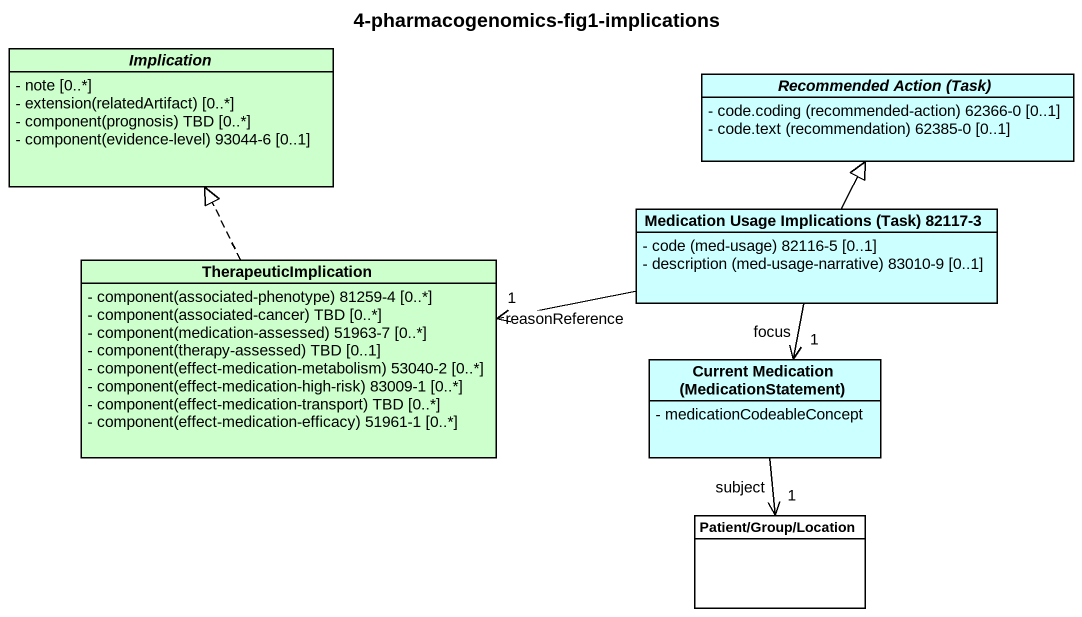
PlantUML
@startuml
title 4-pharmacogenomics-fig1-implications
hide circle
hide empty members
skinparam classAttributeIconSize 0
abstract class Implication #CCFFCC {
  - note [0..*]
  {field} - extension(relatedArtifact) [0..*]
  {field} - component(prognosis) TBD [0..*]
  {field} - component(evidence-level) 93044-6 [0..1]
}
abstract class "Recommended Action (Task)" as Recommended_Action_Task #CCFFFF {
  {field} - code.coding (recommended-action) 62366-0 [0..1]
  {field} - code.text (recommendation) 62385-0 [0..1]
}
class TherapeuticImplication #CCFFCC {
  {field} - component(associated-phenotype) 81259-4 [0..*]
  {field} - component(associated-cancer) TBD [0..*]
  {field} - component(medication-assessed) 51963-7 [0..*]
  {field} - component(therapy-assessed) TBD [0..1]
  {field} - component(effect-medication-metabolism) 53040-2 [0..*]
  {field} - component(effect-medication-high-risk) 83009-1 [0..*]
  {field} - component(effect-medication-transport) TBD [0..*]
  {field} - component(effect-medication-efficacy) 51961-1 [0..*]
}
class "Medication Usage Implications (Task) 82117-3" as Medication_Usage #CCFFFF {
  {field} - code (med-usage) 82116-5 [0..1]
  {field} - description (med-usage-narrative) 83010-9 [0..1]
}
class "Current Medication (MedicationStatement)" as Current_Medication #CCFFFF {
  - medicationCodeableConcept
}
class "Patient/Group/Location" as Patient_Group_Location #FFFFFF
TherapeuticImplication .up.|> Implication
Medication_Usage -up-|> Recommended_Action_Task
Medication_Usage -left-> "1" TherapeuticImplication : reasonReference
Medication_Usage --> "1" Current_Medication : focus
Current_Medication --> "1" Patient_Group_Location : subject
@enduml
